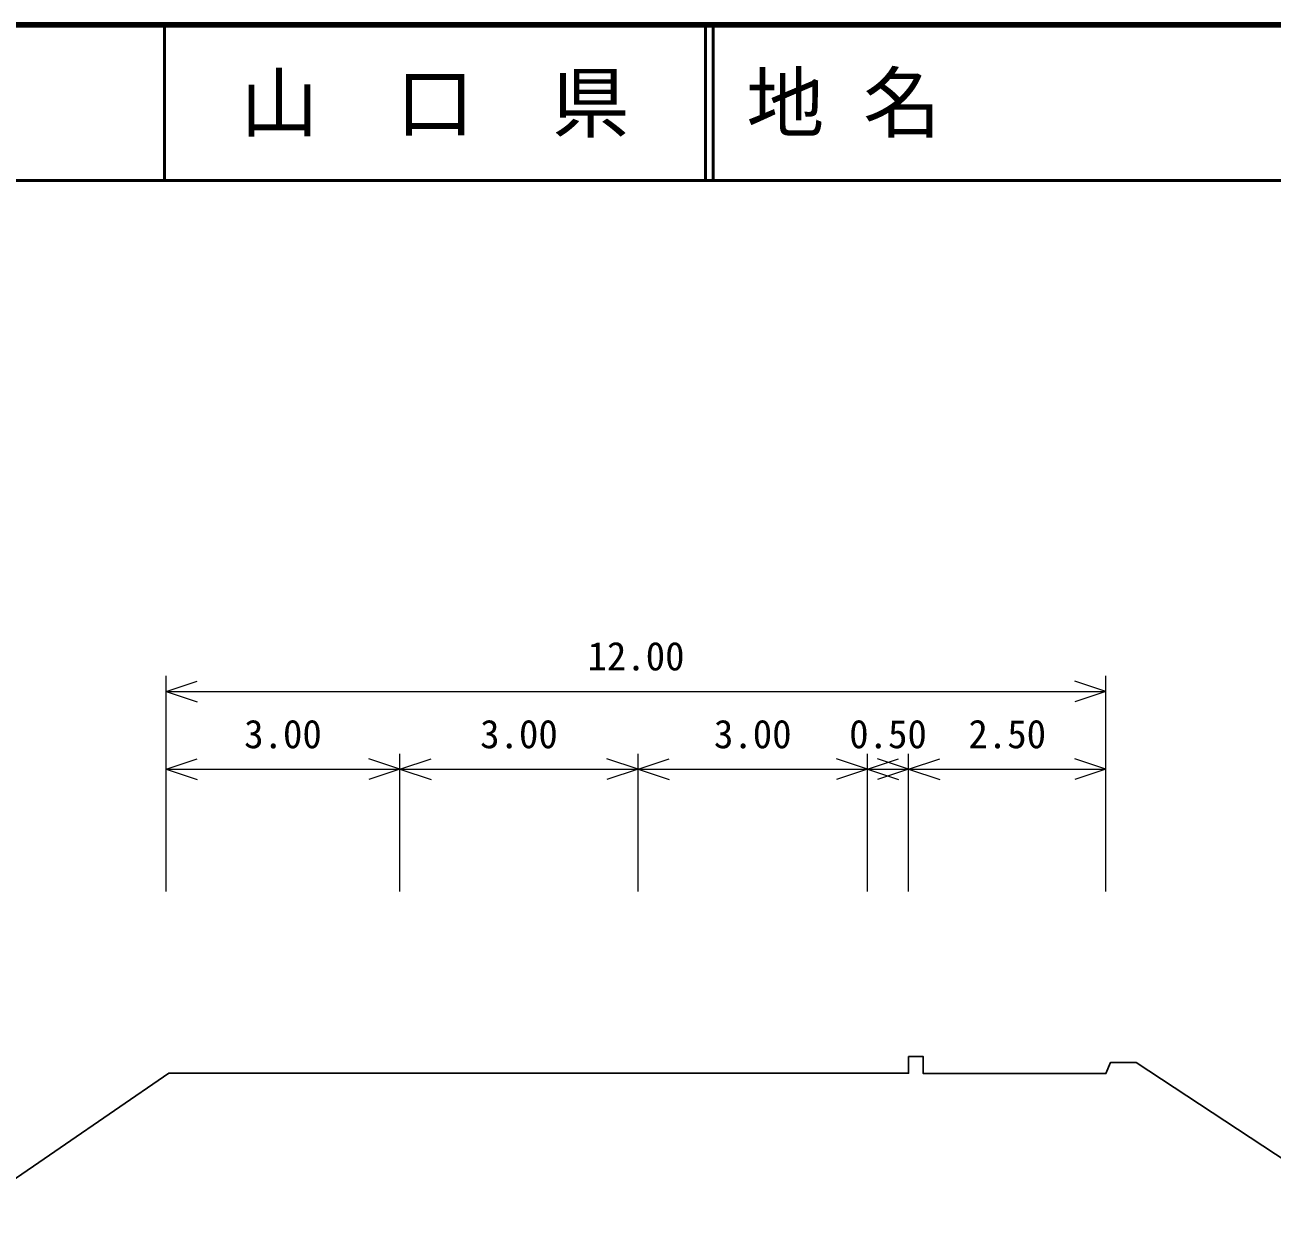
# Model space of a CAD drawing. Units: millimetres on the paper, enlarged 1000 times. Extents: x 40000 to 680000, y 20000 to 380000.
# Drawn here: x 324040 to 404138, y 302655 to 380000 of the extents above; entities that cross this region are included whole.
import ezdxf
from ezdxf.enums import TextEntityAlignment as Align

# ---------------------------------------------------------------- set-up
doc = ezdxf.new("R2010")
doc.units = ezdxf.units.MM
doc.header["$LTSCALE"] = 1000
for name, color, linetype, lineweight in [('M-BGD', 7, 'Continuous', 25), ('M-STR-HTXT', 7, 'Continuous', 13), ('M-TTL', 2, 'Continuous', 140), ('M-TTL-LINE', 7, 'Continuous', 50)]:
    doc.layers.add(name, color=color, linetype=linetype, lineweight=lineweight)
doc.layers.add('M-TTL-TXT', color=7, linetype='Continuous')
doc.styles.add('ＭＳ ゴシック', font='')
doc.styles.get('ＭＳ ゴシック').set_extended_font_data('MS Gothic')

msp = doc.modelspace()

# ---------------------------------------------------------------- linework, layer by layer
at = {"layer": 'M-BGD'}
msp.add_lwpolyline([(319309, 303085), (333277, 312658), (380792, 312658), (380792, 313737), (381736, 313737), (381736, 312637), (393467, 312637), (393767, 313354), (395400, 313354), (411681, 302655)], dxfattribs=at)
at = {"layer": 'M-STR-HTXT'}
for p, q in [((333106, 324345), (333106, 338190)), ((393467, 324345), (393467, 338190)), ((333106, 337190), (335106, 337857)), ((393467, 337190), (391467, 337857)), ((333106, 337190), (393467, 337190)), ((333106, 337190), (335106, 336524)), ((393467, 337190), (391467, 336524)), ((333106, 332190), (335106, 332857)), ((348122, 332190), (346122, 332857)), ((348122, 324345), (348122, 333190)), ((348122, 332190), (350122, 332857)), ((363419, 332190), (361419, 332857)), ((363419, 324345), (363419, 333190)), ((363419, 332190), (365419, 332857)), ((378154, 332190), (376154, 332857)), ((378154, 324345), (378154, 333190)), ((378154, 332190), (380154, 332857)), ((380792, 332190), (378792, 332857)), ((380792, 324345), (380792, 333190)), ((380792, 332190), (382792, 332857)), ((393467, 332190), (391467, 332857)), ((333106, 332190), (348122, 332190)), ((333106, 332190), (335106, 331524)), ((348122, 332190), (346122, 331524)), ((348122, 332190), (363419, 332190)), ((348122, 332190), (350122, 331524)), ((363419, 332190), (361419, 331524)), ((363419, 332190), (378154, 332190)), ((363419, 332190), (365419, 331524)), ((378154, 332190), (376154, 331524)), ((378154, 332190), (380792, 332190)), ((378154, 332190), (380154, 331524)), ((380792, 332190), (378792, 331524)), ((380792, 332190), (393467, 332190)), ((380792, 332190), (382792, 331524)), ((393467, 332190), (391467, 331524))]:
    msp.add_line(p, q, dxfattribs=at)
at = {"layer": 'M-TTL'}
msp.add_line((680000, 380000), (40000, 380000), dxfattribs=at)
at = {"layer": 'M-TTL-LINE'}
for p, q in [((333000, 380000), (333000, 370000)), ((367750, 380000), (367750, 370000)), ((368250, 380000), (368250, 370000)), ((40000, 370000), (680000, 370000))]:
    msp.add_line(p, q, dxfattribs=at)

# ---------------------------------------------------------------- texts
at = {"layer": 'M-STR-HTXT', "style": 'ＭＳ ゴシック'}
for s, p in [('12.00', (363287, 337990)), ('3.00', (340614, 332990)), ('3.00', (355770, 332990)), ('3.00', (370786, 332990)), ('0.50', (379473, 332990)), ('2.50', (387130, 332990))]:
    msp.add_text(s, height=1833, dxfattribs=at).set_placement(p, align=Align.BOTTOM_CENTER)
at = {"layer": 'M-TTL-TXT', "style": 'ＭＳ ゴシック'}
msp.add_text('山\u3000口\u3000県', height=3666, dxfattribs=at).set_placement((350375, 375000), align=Align.MIDDLE_CENTER)
msp.add_text('地 名', height=3666, dxfattribs=at).set_placement((370380, 375000), align=Align.MIDDLE_LEFT)

doc.saveas('drawing.dxf')
